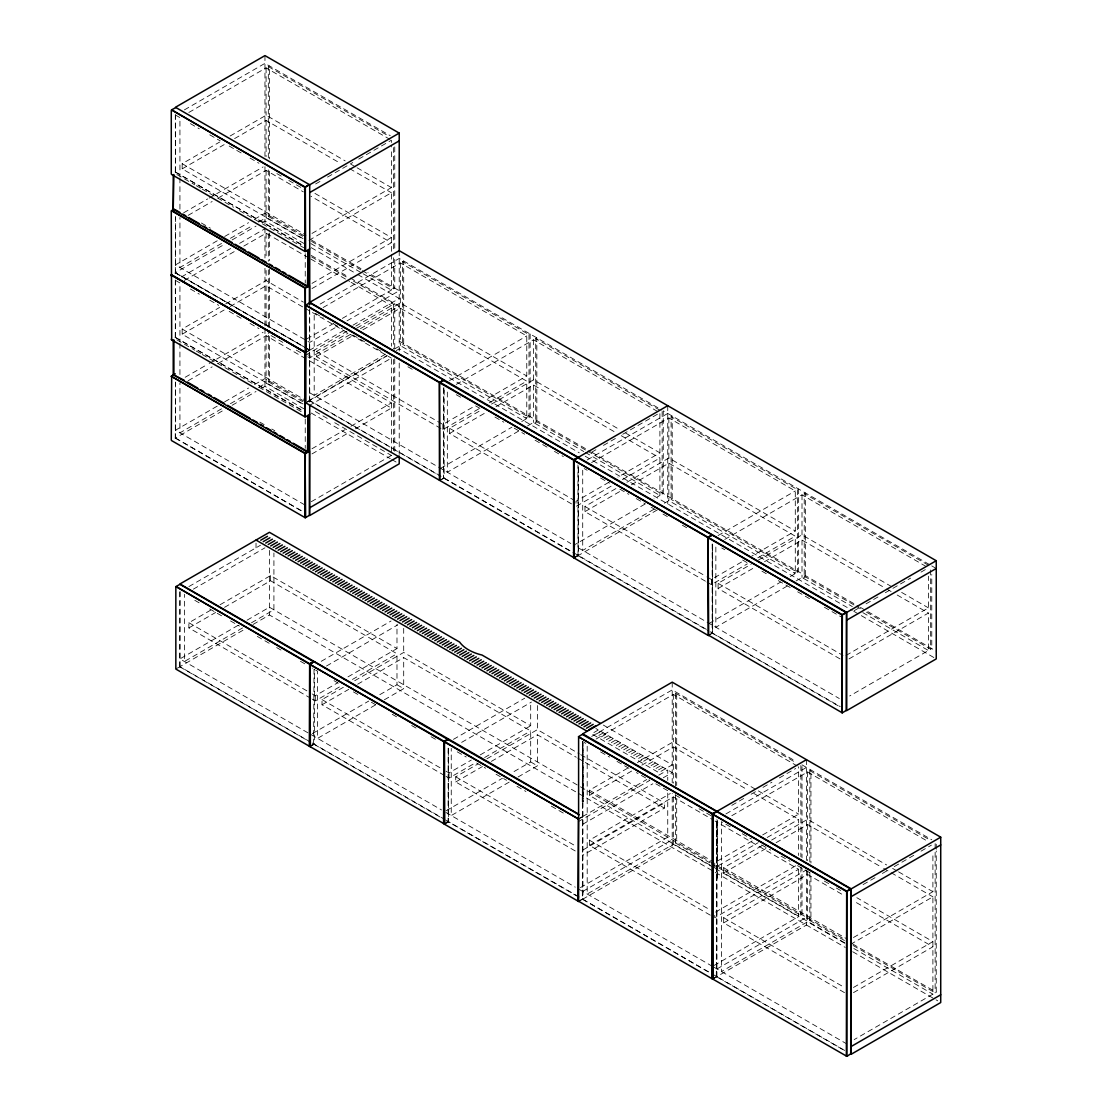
<?xml version="1.0" encoding="UTF-8"?>
<svg xmlns="http://www.w3.org/2000/svg" width="1112" height="1112" viewBox="0 0 1112 1112"><rect width="100%" height="100%" fill="white"/><g stroke="black" fill="none" stroke-linecap="round" stroke-linejoin="round"><path stroke-width="0.75" stroke-dasharray="5 3.75" d="M582.257 801.794L582.521 741.426L582.34 899.024L578.462 901.332M716.517 879.3L716.781 820.475L716.295 976.767M309.887 400.181L305.911 402.919M717.129 976.364L713.167 979.102M175.307 171.512L175.626 116.162M175.307 272.287L175.626 216.923M175.237 337.548L175.626 281.517M175.237 438.323L175.626 382.292M310.387 746.555L314.362 743.817L314.362 669.118M440.171 480.426L444.147 477.687L444.147 387.476M574.431 557.946L578.393 555.208L578.393 466.734M578.907 901.582L582.869 898.843L582.869 741.44L583.161 801.794L582.896 742.955M708.692 635.452L712.653 632.714L712.653 544.241M309.442 349.543L309.72 350.669M309.942 746.305L313.918 743.567M448.164 821.073L444.202 823.811M716.684 976.1L716.809 820.684M309.442 349.724L304.549 347.361M443.813 387.476L443.382 478.021L443.688 387.226M175.015 273.413L175.918 272.899M309.053 350.21L304.716 347.069M577.726 555.083L573.987 557.682M582.424 816.945L578.615 819.071M313.612 744.15L314.029 669.118M184.411 109.866L264.962 63.356L390.27 135.692M188.845 112.465L266.088 67.874L389.909 139.361M268.326 157.876L268.326 66.581L269.438 65.942L269.438 158.946M303.006 238.621L182.173 168.857L182.173 163.686L219.634 142.058M230.128 135.998L266.088 115.245L345.151 160.892M182.173 168.857L224.137 144.629M234.618 138.583L266.088 120.416L340.675 163.478M183.675 212.781L207.652 198.937M209.153 198.075L263.085 166.925M188.164 215.353L212.142 201.508M218.133 198.047L266.088 170.358L303.381 191.889M217.229 240.776L175.46 264.892L309.72 342.399L336.575 326.9M224.694 236.467L248.56 222.678M254.523 219.245L264.962 213.212L303.757 235.605M315.641 183.953L321.59 180.519M327.526 177.086L352.782 162.519M358.717 159.085L391.396 140.223L391.396 146.979M221.524 243.458L179.935 267.464L179.935 217.521M230.434 238.315L252.716 225.444M258.665 222.025L266.088 217.73L303.381 239.261M268.326 169.927L268.326 216.437L269.438 215.797L269.438 169.288M175.46 216.659L175.46 272.635L224.694 244.209M232.144 239.914L256.024 226.125M261.987 222.678L264.962 220.968L303.757 243.361M181.437 276.944L230.657 248.518M239.608 243.361L264.962 228.711M184.397 280.405L236.383 250.381M243.806 246.1L266.088 233.228L309.344 258.206M311.972 233.437L391.396 187.58L391.396 148.674M308.983 240.331L391.396 192.751L391.396 252.855M303.006 403.976L182.173 334.212L182.173 329.055L219.634 307.426M225.625 303.965L266.088 280.599L303.381 302.13M182.173 334.212L224.137 309.998M230.128 306.537L266.088 285.77L303.381 307.301M311.972 283.393L391.396 237.537L313.82 192.751M311.972 288.564L391.396 242.708L310.846 196.198M185.176 377.274L207.652 364.291M209.153 363.429L263.085 332.293M320.159 304.076L399.222 258.429L661.779 410.008M188.164 380.707L212.142 366.863M218.133 363.402L266.088 335.727L306.37 358.981M323.105 307.537L400.348 262.946L526.768 335.935L526.768 375.981L484.818 400.209M402.586 261.654L403.698 261.014L403.698 343.691L402.586 344.331L402.586 261.654L529.006 334.642L530.132 334.003L530.132 416.68L529.006 417.334L402.586 344.331M306.731 338.951L333.461 323.522M342.385 318.38L391.396 290.079L391.396 254.551M362.303 270.702L393.634 288.786L394.746 288.133L394.746 257.136M347.013 320.868L399.222 290.719L367.905 272.635M305.466 352.421L309.497 350.085M344.025 330.347L309.72 350.155L175.46 272.635M352.977 325.177L399.222 298.475L357.452 274.358M306.981 351.92L309.664 350.377M217.229 406.13L175.46 430.247L305.244 505.182M224.694 401.821L248.56 388.046M254.523 384.599L264.962 378.567L303.757 400.959M305.244 355.312L346.833 331.306M355.743 326.163L391.396 305.578L391.396 346.18M353.352 281.03L393.634 304.285L394.746 303.645L394.746 348.431M478.827 408.841L442.854 429.593L316.433 356.604L316.433 351.448L347.903 333.28M356.896 328.082L400.348 302.992L526.768 375.981M221.524 408.827L179.935 432.832L179.935 382.875M230.434 403.67L252.716 390.812M258.665 387.379L266.088 383.098L303.381 404.629M268.326 335.296L268.326 381.805L269.438 381.152L269.438 334.642L282.865 342.399M350.002 334.642L309.72 357.897L306.731 356.174M360.441 328.624L399.222 306.231L350.002 277.805M175.46 382.014L175.46 438.003L223.206 410.439M232.144 405.268L256.024 391.493M261.987 388.046L264.962 386.323L303.757 408.716M316.433 356.604L353.894 334.976M362.887 329.791L400.348 308.163L526.768 381.152L526.768 418.612L520.833 422.046M385.489 354.2L314.196 395.372L314.196 312.68L323.119 317.837M394.399 349.057L400.348 345.623L526.768 418.612M308.983 400.528L386.893 355.548M305.758 402.641L310.109 400.57M387.296 355.743L309.72 400.528L708.983 630.851M396.247 350.586L399.222 348.862L579.241 452.779M308.983 405.699L391.396 358.12L391.396 455.433L311.193 501.748M311.972 448.748L344.942 429.718M350.933 426.257L391.396 402.905L307.857 354.672M311.972 453.918L349.432 432.29M355.437 428.829L391.396 408.076L307.857 359.843M449.54 380.526L526.768 335.935M456.24 384.404L533.482 339.813L658.415 411.94M535.72 338.521L536.832 337.881L536.832 420.558L535.72 421.198L535.72 338.521L660.653 410.648M316.433 351.448L442.854 424.437L474.324 406.269M489.308 402.78L526.768 381.152M571.54 503.889L449.568 433.471L449.568 428.315L481.037 410.147M491.532 404.087L533.482 379.859L619.745 429.663M449.568 433.471L485.527 412.719M496.022 406.658L533.482 385.03L615.283 432.262M188.887 586.566L260.5 545.227M193.363 589.151L264.962 547.813M525.656 417.973L527.894 416.68M440.616 468.36L511.909 427.189M518.623 431.067L447.33 472.239L447.33 389.547M527.547 425.924L533.482 422.49L583.828 451.555M310.86 698.322L188.887 627.905L188.887 622.734L211.169 609.876M220.079 604.733L270.563 575.585L396.984 648.574L396.984 624.457M534.594 423.144L536.832 421.851M439.726 480.175L444.369 478.077M188.887 627.905L215.617 612.476M224.527 607.333L270.563 580.756L396.984 653.745L396.984 684.756L377.677 695.903M238.121 625.319L179.935 658.916L441.547 809.953M247.072 620.162L269.438 607.235L845.259 939.682M242.597 627.905L184.411 661.501L184.411 594.322M251.548 622.734L273.913 609.821L273.913 552.984M175.974 668.771L180.325 666.7M310.693 742.149L179.935 666.658L244.084 629.628M253.036 624.457L269.438 614.992L845.259 947.424M591.584 452.25L597.519 448.817M603.468 445.398L616.826 437.669M622.776 434.25L659.902 412.802L659.902 452.848L617.952 477.076M587.192 459.965L667.742 413.455M591.626 462.564L668.854 417.973L795.288 490.962L795.288 531.008L751.823 556.097M671.092 416.68L672.218 416.041L672.218 498.718L671.092 499.357L671.092 416.68L797.526 489.669L798.638 489.03L798.638 571.707L797.526 572.346L671.092 499.357M608.959 482.26L576.002 501.303L576.002 506.46L613.463 484.832M622.442 479.647L659.902 458.019L659.902 495.479L653.967 498.913M705.425 581.187L584.954 511.631L584.954 506.46L616.409 488.293M626.904 482.247L668.854 458.019L795.288 531.008M321.243 661.306L391.049 620.996M584.954 511.631L620.913 490.865M631.394 484.818L668.854 463.19L795.288 536.179L795.288 573.639L789.339 577.072M326.469 666.032L397.762 624.875M645.057 504.056L573.764 545.227L839.296 698.531M587.553 451.125L662.14 494.201L663.266 493.547L663.266 410.87L930.285 565.035M312.347 694.013L315.321 695.737L337.589 682.865M347.986 676.874L396.984 648.574M312.347 699.184L315.321 700.894L342.037 685.465M352.435 679.46L396.984 653.745M444.536 775.495L322.021 704.772L322.021 699.601L344.303 686.743M354.7 680.739L403.698 652.452L530.688 725.761L530.688 701.644M654.009 509.226L582.716 550.384L582.716 467.707M664.406 503.222L668.854 500.65L795.288 573.639M574.265 557.654L578.615 555.597M657.303 509.908L578.24 555.555L578.24 465.122M322.021 704.772L348.751 689.343M357.661 684.2L403.698 657.623L530.688 730.932L530.688 761.942L511.381 773.09M312.319 733.628L368.767 701.047M375.481 704.925L317.559 738.368L317.559 671.189L312.18 668.09M384.391 699.768L403.698 688.62L403.698 657.623M310.234 746.277L314.585 744.206M718.046 535.553L795.288 490.962M724.76 539.431L802.002 494.84L926.935 566.967M804.226 493.547L805.352 492.894L805.352 575.585L804.226 576.224L804.226 493.547L929.173 565.674M706.912 576.878L711.374 579.463L744.331 560.42M706.912 582.049L711.374 584.62L747.333 563.867M757.828 557.807L795.288 536.179M840.046 658.916L718.088 588.498L718.088 583.327L751.045 564.298M758.537 559.975L802.002 534.886L892.727 587.275M453.446 739.355L524.739 698.197M718.088 588.498L754.047 567.732M764.542 561.685L802.002 540.057L885.291 588.137M461.647 742.371L531.453 702.061M794.163 573L796.4 571.707M446.023 771.2L449.012 772.923L471.293 760.066M480.203 754.909L530.688 725.761M709.136 623.387L780.429 582.215M446.023 776.357L449.012 778.094L474.254 763.513M484.651 757.508L530.688 730.932M575.238 850.958L455.725 781.958L455.725 776.802L477.993 763.93M486.903 758.787L537.402 729.639L579.227 753.797M787.143 586.093L715.85 627.251L715.85 544.574M796.053 580.95L802.002 577.517L852.348 606.582M803.114 578.17L805.352 576.878M708.233 635.202L712.875 633.103M455.725 781.958L482.455 766.529M491.365 761.386L537.402 734.81L576.238 757.23M446.023 810.815L502.457 778.233M593.891 732.544L600.605 728.666M509.171 782.111L451.25 815.555L451.25 748.376M518.095 776.968L537.402 765.821L537.402 734.81M591.653 736.422L672.218 689.913L796.025 761.4M596.38 733.989L603.093 730.111M444.48 823.783L448.845 821.726M444.647 824.075L448.678 822.004L579.046 897.273M598.868 735.421L605.581 731.543M596.101 739.035L673.33 694.43L797.151 765.918M675.568 786.156L675.568 693.151L676.694 692.498L676.694 785.517M601.356 736.853L608.069 732.975M603.844 738.285L610.558 734.42M606.332 739.73L613.046 735.852M608.82 741.162L615.534 737.284M611.308 742.594L618.008 738.716M613.782 744.025L620.496 740.161M616.27 745.471L622.984 741.593M854.155 610.71L860.09 607.277M866.039 603.844L879.411 596.129M885.347 592.696L910.603 578.115M921 572.124L925.448 569.539M618.758 746.903L625.472 743.024M621.247 748.334L627.96 744.456M623.735 749.78L630.448 745.902M626.223 751.212L632.937 747.333M628.711 752.643L635.411 748.765M631.185 754.075L637.899 750.197M633.673 755.521L640.387 751.642M636.161 756.952L642.875 753.074M638.649 758.384L645.363 754.506M641.137 759.816L647.851 755.952M710.248 865.178L589.416 795.414L589.416 790.257L628.377 767.753M637.371 762.568L673.33 741.801L756.869 790.034M643.626 761.261L650.339 757.383M589.416 795.414L632.881 770.338M641.86 765.139L673.33 746.972L747.917 790.034M648.588 764.125L655.302 760.247M651.076 765.556L657.79 761.692M846.01 655.454L928.423 607.875L928.423 576.169M653.564 767.002L660.278 763.124M656.052 768.434L662.766 764.556M849.012 658.902L928.423 613.046L928.423 650.506L849.693 695.959M658.54 769.865L665.254 765.987M578.462 818.779L582.34 816.694M582.716 816.514L646.85 779.484M578.24 821.685L649.839 780.346L636.411 772.59M658.79 775.175L667.742 770.018L667.742 780.346M582.716 824.27L652.827 783.793M663.266 777.761L672.218 772.59L595.851 728.513M710.248 915.134L589.416 845.37L589.416 840.199L670.341 793.495M589.416 845.37L673.33 796.929L713.612 820.183M582.716 850.11L664.378 802.961L664.378 808.118L582.716 855.281M866.512 612.184L930.661 649.213L931.773 648.574L931.773 574.501M582.716 891.449L672.218 839.768M731.793 805.366L745.165 797.651M751.114 794.218L757.05 790.799M762.985 787.365L771.909 782.222M779.331 777.927L795.664 768.503M713.612 867.555L673.33 844.3L587.192 894.034L587.192 744.178L584.203 742.455M675.568 794.774L675.568 843.007L676.694 842.354L676.694 795.844M725.914 813.928L806.464 767.433M582.716 741.593L582.716 899.205L672.218 847.525L672.218 793.273M731.835 815.68L807.59 771.95L926.935 840.853M809.828 861.953L809.828 770.658L810.94 770.018L810.94 863.023M752.185 840.964L714.724 862.592L714.724 867.763L758.176 842.674M762.679 834.917L798.638 814.151L798.638 766.78M767.169 837.489L798.638 819.322L798.638 855.489M844.508 942.698L723.676 872.934L723.676 867.763L762.637 845.273M771.631 840.074L807.59 819.322L886.653 864.969M723.676 872.934L767.127 847.844M776.12 842.66L807.59 824.492L882.177 867.555M795.636 865.831L714.724 912.549L714.724 917.72L798.638 869.278L715.099 821.045M844.508 992.641L723.676 922.89L723.676 917.72L806.089 870.14M723.676 922.89L807.59 874.435L844.884 895.966M713.973 965.522L798.638 916.635L798.638 865.831M711.374 863.676L800.876 915.343L802.002 914.703L802.002 868.194M716.962 968.955L806.464 917.289M863.093 884.596L876.451 876.881M882.4 873.448L888.335 870.015M894.284 866.596L915.079 854.586M921.014 851.153L931.411 845.148M844.884 943.337L807.59 921.806L721.438 971.54L721.438 821.685L731.877 827.717M809.828 872.281L809.828 920.514L810.94 919.874L810.94 875.088M712.709 978.838L716.462 976.683M713 978.81L806.464 925.045L806.464 870.779M853.474 937.513L932.898 891.657L932.898 852.751M850.485 944.408L932.898 896.828L932.898 994.156L854.169 1039.609M853.474 987.47L932.898 941.614L856.81 897.69M853.474 992.641L932.898 946.785L853.835 901.137M853.085 945.492L935.136 992.863L936.248 992.21L936.248 850.972M175.07 171.901L303.59 245.655M175.07 272.676L303.215 346.207M175.07 337.27L303.59 411.009M175.07 438.031L175.849 438.031M578.004 555.875L577.948 464.927M582.327 899.233L583.091 899.233M175.543 172.138L303.27 245.849M175.543 272.913L303.062 346.485M175.543 337.506L303.27 411.204M309.803 400.807L440.31 476.117M444.063 478.313L574.57 553.623M578.309 555.833L708.817 631.143M175.543 438.267L303.062 511.854M712.57 633.34L840.088 706.926M180.019 666.936L310.526 742.246M314.279 744.442L444.786 819.766M582.785 899.469L713.292 974.779M717.045 976.989L844.564 1050.562M268.326 66.581L389.158 136.345M351.114 164.34L355.59 166.911M357.077 167.773L391.396 187.58M349.627 168.635L391.396 192.751M175.46 115.022L179.935 117.608L179.935 176.182M190.388 123.64L199.326 128.811M209.779 134.83L220.218 140.863M229.169 146.033L242.597 153.776M250.047 158.085L258.999 163.255M276.902 173.597L282.865 177.03M288.842 180.478L305.244 189.957M931.773 565.897L936.248 568.482M182.173 163.686L305.995 235.174M311.207 239.914L361.928 269.187M268.326 216.437L302.631 236.244M311.582 241.415L360.816 269.841M310.846 243.57L361.553 272.857M363.054 273.719L391.396 290.079M311.207 247.656L355.965 273.496M625.695 433.096L659.902 452.848M901.651 592.418L928.423 607.875M176.877 174.501L194.781 184.828M196.268 185.69L200.744 188.275M202.245 189.137L233.562 207.221M239.539 210.668L303.673 247.698M311.207 255.412L348.501 276.944M311.582 256.914L347.389 277.583M621.233 435.695L659.902 458.019M886.778 588.999L891.24 591.584M897.189 595.017L928.423 613.046M310.846 259.068L349.627 281.461M351.114 282.323L391.396 305.578M201.383 223.012L210.376 228.196M399.222 341.106L590.389 451.472M591.876 452.334L858.895 606.499M860.382 607.36L866.331 610.794M867.819 611.642L936.248 651.159M535.72 421.198L586.066 450.277M804.226 576.224L854.586 605.289M856.073 606.151L860.549 608.737M585.315 452.417L659.902 495.479M862.787 612.615L928.423 650.506M585.232 456.254L852.251 610.405M853.752 611.28L936.248 658.902M333.53 323.842L342.454 328.999M352.865 335.018L366.251 342.746M376.662 348.751L382.611 352.184M407.895 366.779L413.845 370.213M456.254 394.704L462.203 398.138M475.588 405.866L481.538 409.299M494.923 417.028L503.847 422.185M514.258 428.19L524.683 434.208M535.094 440.213L546.993 447.08M554.429 451.375L563.353 456.532M584.203 468.569L587.178 470.279M600.563 478.007L609.487 483.164M619.898 489.183L628.822 494.326M636.259 498.621L645.182 503.778M651.132 507.211L657.081 510.644M663.03 514.078L668.979 517.511M682.365 525.239L688.314 528.673M721.799 548.007L724.774 549.731M742.621 560.031L747.083 562.602M761.956 571.193L767.905 574.626M778.317 580.645L790.215 587.511M797.651 591.806L811.037 599.535M824.423 607.263L840.783 616.701M304.869 308.163L391.396 358.12M449.568 428.315L574.515 500.442M584.954 506.46L705.425 576.016M718.088 583.327L843.021 655.468M175.46 280.391L179.935 282.976L179.935 341.537M190.388 288.995L199.326 294.166M209.779 300.198L218.73 305.369M229.169 311.388L242.597 319.144M250.047 323.453L258.999 328.624M296.292 350.155L302.255 353.588M309.72 392.786L570.79 543.504M710.234 631.769L840.241 706.634M182.173 329.055L305.995 400.528M268.326 381.805L302.631 401.613M315.321 411.51L328.735 419.266M334.712 422.713L391.396 455.433M311.207 413.025L390.27 458.672M391.772 459.534L397.735 462.981M176.877 339.855L194.781 350.197M196.268 351.058L200.744 353.644M202.245 354.506L252.966 383.779M258.929 387.226L303.673 413.066M259.819 422.115L265.824 425.576M271.815 429.037L274.803 430.761M802.002 764.847L931.773 839.768M675.568 693.151L796.4 762.901M809.828 770.658L929.159 839.56M175.46 438.003L303.757 512.062M758.356 790.896L798.638 814.151M892.616 868.416L897.092 870.988M898.579 871.85L932.898 891.657M753.88 793.481L798.638 819.322M883.665 868.416L889.642 871.85M891.129 872.712L932.898 896.828M603.329 725.066L672.218 764.847L658.79 772.59L589.972 732.864M600.605 751.921L609.557 757.091M617.021 761.4L628.947 768.295M655.802 783.793L669.229 791.549M675.192 794.983L681.169 798.43M699.059 808.771L710.999 815.652M742.329 833.75L751.281 838.907M761.72 844.939L770.672 850.11M781.111 856.143L790.062 861.3M797.526 865.609L810.94 873.365M824.367 881.107L830.344 884.554M836.307 888.001L842.27 891.449M580.728 754.659L664.378 802.961M577.74 758.092L664.378 808.118M589.416 790.257L713.237 861.731M723.676 867.763L847.497 939.251M852.709 943.991L936.248 992.21M675.568 843.007L709.887 862.815M809.828 920.514L845.634 941.183M396.984 684.756L403.698 688.62M530.688 761.942L537.402 765.821M715.099 868.416L798.638 916.635M853.835 948.508L932.898 994.156M852.709 951.733L937.75 1000.828M194.822 600.327L200.772 603.76M209.695 608.917L223.081 616.646M230.518 620.941L239.441 626.084M257.289 636.398L270.675 644.126M276.624 647.559L282.573 650.993M300.435 661.292L304.896 663.878M333.989 680.669L338.465 683.255M353.407 691.886L357.883 694.472M371.338 702.228L377.315 705.689M392.244 714.307L398.221 717.754M411.676 725.524L417.639 728.972M431.095 736.742L437.072 740.189M457.227 751.823L466.192 756.994M476.645 763.041L485.61 768.211M496.063 774.244L506.53 780.29M516.983 786.323L525.948 791.494M551.343 806.158L564.785 813.928M589.416 840.199L710.248 909.963M723.676 917.72L844.508 987.484M188.887 622.734L310.86 693.151M322.021 699.601L444.536 770.338M455.725 776.802L575.238 845.801M445.884 812.455L575.251 887.14M712.486 966.384L578.24 888.863L667.742 837.197L667.742 790.688M713.987 967.245L846.746 1043.89M312.194 743.024L444.953 819.474M445.954 820.239L579.199 896.995M582.716 899.205L845.259 1050.784M712.403 633.34L712.333 544.241M716.879 976.989L716.962 819.099M309.636 400.807L309.442 309.748M179.852 666.936L179.783 591.612M717.171 820.656L717.407 879.3L717.143 820.475M936.248 849.248L936.248 842.354L935.136 843.007L935.136 992.863M930.661 569.983L930.661 649.213M807.59 771.95L807.59 819.322M807.59 824.492L807.59 860.66M807.59 870.988L807.59 921.806M806.464 759.677L806.464 860.438M802.002 494.84L802.002 534.886M802.002 540.057L802.002 577.517M802.002 766.571L802.002 857.866M800.876 765.487L800.876 856.782M800.876 867.124L800.876 915.343M797.526 489.669L797.526 572.346M712.208 543.976L712.125 632.895M711.374 579.463L711.374 584.62M673.33 694.43L673.33 741.801M673.33 746.972L673.33 783.14M673.33 796.929L673.33 844.3M672.218 682.17L672.218 782.931M668.854 417.973L668.854 458.019M668.854 463.19L668.854 500.65M667.742 405.699L667.742 503.889M662.14 411.51L662.14 494.201M537.402 705.522L537.402 729.639M533.482 339.813L533.482 379.859M533.482 385.03L533.482 422.49M529.006 334.642L529.006 417.334M449.012 772.923L449.012 778.094M448.622 748.376L448.539 821.963L448.289 748.376M448.164 748.112L448.08 821.518M442.854 424.437L442.854 429.593M403.698 628.336L403.698 652.452M400.348 262.946L400.348 302.992M400.348 308.163L400.348 345.623M399.222 250.673L399.222 351.017M399.222 363.068L399.222 454.363M394.746 146.895L394.746 250.242M394.746 358.759L394.746 453.501M393.634 147.535L393.634 250.895M393.634 257.775L393.634 288.786M393.634 304.285L393.634 349.071M393.634 359.412L393.634 450.707M315.321 695.737L315.321 700.894M309.72 309.664L309.72 402.197M305.244 253.689L305.244 282.976M305.244 419.057L305.244 448.331M270.563 575.585L270.563 580.756M269.438 233.02L269.438 260.583M269.438 269.187L269.438 332.933M269.438 550.398L269.438 614.992M268.326 233.659L268.326 261.223M268.326 269.841L268.326 333.572M266.088 67.874L266.088 115.245M266.088 120.416L266.088 156.583M266.088 170.358L266.088 217.73M266.088 233.228L266.088 258.61M266.088 270.452L266.088 280.599M266.088 285.77L266.088 327.109M266.088 335.727L266.088 383.098M264.962 55.6L264.962 156.361M264.962 166.703L264.962 257.998M264.962 268.326L264.962 326.9M264.962 328.624L264.962 386.323M256.024 543.156L256.024 547.813M179.935 177.892L179.935 210.627M179.935 343.26L179.935 375.995M180.102 591.612L179.935 666.658M175.307 114.592L175.46 173.597M175.307 279.96L175.46 338.951"/><path stroke-width="1.5" d="M305.633 251.409L305.327 187.094L171.665 110.06M305.327 352.323L305.327 287.869L171.665 210.821M179.713 584.439L175.974 586.608L309.803 663.808L310.387 746.555M309.497 302.811L305.605 305.272L439.115 382.417L443.813 380.54L443.313 379.804M448.289 739.688L579.199 814.818M444.369 823.728L444.063 741.315L309.998 664.503M582.549 734.518L716.462 811.385M712.264 978.838L578.393 901.109M842.048 712.709L708.177 634.98M712.097 978.741L712.57 813.664L578.518 736.839M841.881 712.611L842.354 614.714L708.302 537.888M712.403 813.664L712.347 978.824L846.885 1056.344L846.83 891.171L712.778 814.359M305.161 187.094L304.855 251.409M305.161 287.869L305.633 352.184M305.161 352.462L304.855 416.778M309.275 450.652L305.077 453.849L305.633 517.539M309.636 663.808L309.331 746.208M309.942 302.811L443.466 379.901L439.337 382.792L439.421 480.217M443.897 741.315L443.591 823.728M577.948 457.796L573.597 460.312L573.597 557.459L574.431 558.196M578.462 818.779L577.851 901.234M574.042 460.382L707.788 537.152L708.163 635.188M842.187 614.714L842.187 712.75M846.663 891.171L846.357 1056.261M171.276 110.463L171.276 173.847M171.276 211.238L171.665 339.869L171.276 339.202M171.276 275.832L171.276 274.608M171.276 376.593L171.665 375.925L171.276 439.977M850.944 1053.62L846.969 1056.358M175.835 586.747L175.835 669.077L309.497 746.305M309.358 515.329L309.442 450.888M439.782 382.862L573.681 459.687M309.275 286.326L304.855 288.105L171.665 210.571M309.275 451.694L304.855 453.46L171.359 376.329L305.161 453.223M309.72 248.866L305.466 251.507M309.72 414.234L305.633 416.778M171.665 109.796L304.855 187.33L309.275 184.522M171.359 210.807L174.306 209.042M171.498 274.733L304.855 352.184M305.911 402.919L439.282 480.175M176.141 586.51L309.331 664.045L313.973 661.946L180.158 584.439M440.171 382.389L573.375 459.923L577.865 457.546M305.327 517.692L309.219 515.481M310.387 746.819L309.581 746.291M574.265 557.654L574.126 460.132M444.48 741.621L444.647 824.075M447.941 739.494L314.418 661.946M708.608 537.582L841.881 614.95L846.385 612.74L712.709 535.345M711.986 535.372L707.927 537.193M846.162 612.517L842.354 614.714M716.684 811.968L712.57 813.664M850.944 889.475L846.83 891.171M305.842 304.952L305.842 403.1M846.162 710.554L846.385 612.573M171.498 109.893L175.918 107.53M173.222 174.89L173.222 209.334L173.903 174.501M309.497 184.731L305.327 187.094M399.222 133.106L264.962 55.6L175.46 107.28L309.72 184.787L399.222 133.106L399.222 251.103M309.72 192.543L399.222 140.863M309.275 285.297L305.327 287.869M173.222 340.244L173.222 374.702L184.342 380.332M171.498 376.023L175.307 373.827M309.72 507.767L399.222 456.087L399.222 463.843L309.72 515.509L309.72 405.644M260.736 540.21L267.45 536.332M263.224 541.641L269.938 537.763M265.712 543.073L272.426 539.195M268.2 544.505L274.914 540.627M270.689 545.95L277.402 542.072M273.177 547.382L279.89 543.504M275.665 548.814L282.378 544.936M278.139 550.245L284.853 546.381M280.627 551.691L287.341 547.813M283.115 553.123L289.829 549.245M285.603 554.554L292.317 550.676M288.091 555.986L294.805 552.122M290.579 557.432L297.293 553.554M293.068 558.863L299.781 554.985M295.556 560.295L302.255 556.417M298.03 561.741L304.744 557.863M300.518 563.172L307.232 559.294M303.006 564.604L309.72 560.726M305.494 566.036L312.208 562.158M307.982 567.481L314.696 563.603M310.47 568.913L317.184 565.035M312.958 570.345L319.672 566.467M315.433 571.776L322.146 567.912M317.921 573.222L324.635 569.344M320.409 574.654L327.123 570.776M322.897 576.085L329.611 572.207M325.385 577.517L332.099 573.653M327.873 578.963L334.587 575.085M330.361 580.394L337.075 576.516M332.849 581.826L339.549 577.948M335.324 583.272L342.037 579.394M337.812 584.703L344.525 580.825M340.3 586.135L347.013 582.257M342.788 587.567L349.502 583.703M345.276 589.012L351.99 585.134M347.764 590.444L354.478 586.566M578.24 457.38L667.742 405.699M574.265 459.993L577.559 457.31M350.252 591.876L356.966 587.998M352.726 593.308L359.44 589.443M355.214 594.753L361.928 590.875M357.703 596.185L364.416 592.307M360.191 597.617L366.904 593.738M362.679 599.048L369.392 595.184M365.167 600.494L371.881 596.616M367.655 601.926L374.369 598.048M370.143 603.357L376.843 599.479M372.617 604.803L379.331 600.925M375.105 606.235L381.819 602.356M377.593 607.666L384.307 603.788M380.082 609.098L386.795 605.234M382.57 610.544L389.283 606.665M385.058 611.975L391.772 608.097M387.546 613.407L394.26 609.529M390.02 614.839L396.734 610.974M310.109 664.045L313.834 661.668M392.508 616.284L399.222 612.406M394.996 617.716L401.71 613.838M397.484 619.148L404.198 615.27M399.972 620.579L406.686 616.715M402.461 622.025L409.174 618.147M404.949 623.457L411.662 619.579M407.437 624.888L414.137 621.01M409.911 626.334L416.625 622.456M412.399 627.766L419.113 623.888M414.887 629.197L421.601 625.319M417.375 630.629L424.089 626.765M419.863 632.075L426.577 628.197M422.351 633.506L429.065 629.628M424.84 634.938L431.553 631.06M427.314 636.37L434.027 632.506M429.802 637.815L436.516 633.937M432.29 639.247L439.004 635.369M434.778 640.679L441.492 636.801M437.266 642.11L443.98 638.246M439.754 643.556L446.468 639.678M442.242 644.988L448.956 641.11M444.717 646.419L451.43 642.541M447.205 647.865L453.918 643.987M449.693 649.297L456.406 645.419M452.181 650.728L458.895 646.85M454.669 652.16L461.383 648.296M457.157 653.606L463.871 649.728M459.645 655.037L466.359 651.159M462.133 656.469L468.833 652.591M464.607 657.901L471.321 654.037M467.096 659.346L473.809 655.468M469.584 660.778L476.297 656.9M472.072 662.21L478.785 658.332M474.56 663.642L481.274 659.777M477.048 665.087L483.762 661.209M479.536 666.519L486.25 662.641M482.01 667.951L488.724 664.072M484.498 669.396L491.212 665.518M486.986 670.828L493.7 666.95M489.475 672.26L496.188 668.381M491.963 673.691L498.676 669.827M494.451 675.137L501.164 671.259M496.939 676.569L503.653 672.69M499.427 678L506.127 674.122M501.901 679.432L508.615 675.568M504.389 680.878L511.103 677M506.877 682.309L513.591 678.431M509.365 683.741L516.079 679.863M511.854 685.173L518.567 681.308M514.342 686.618L521.055 682.74M516.83 688.05L523.543 684.172M519.304 689.482L526.018 685.604M521.792 690.927L528.506 687.049M524.28 692.359L530.994 688.481M526.768 693.791L533.482 689.913M529.256 695.222L535.97 691.358M531.745 696.668L538.458 692.79M534.233 698.1L540.946 694.222M536.721 699.531L543.42 695.653M539.195 700.963L545.909 697.099M541.683 702.409L548.397 698.531M544.171 703.84L550.885 699.962M546.659 705.272L553.373 701.394M549.147 706.718L555.861 702.84M551.635 708.149L558.349 704.271M554.123 709.581L560.837 705.703M556.598 711.013L563.311 707.135M559.086 712.458L565.799 708.58M561.574 713.89L568.288 710.012M564.062 715.322L570.776 711.444M566.55 716.753L573.264 712.889M569.038 718.199L575.752 714.321M571.526 719.631L578.24 715.753M574.014 721.062L580.714 717.184M576.489 722.494L583.202 718.63M578.977 723.94L585.69 720.062M581.465 725.371L588.178 721.493M583.953 726.803L590.667 722.925M586.441 728.249L593.155 724.371M588.929 729.681L595.643 725.802M846.746 612.392L936.248 560.726L936.248 658.902L846.746 710.582L846.746 612.392L309.72 302.353L399.222 250.673L936.248 560.726M846.746 620.148L936.248 568.482M842.493 712.709L846.162 710.471M716.962 811.357L806.464 759.677M851.222 888.863L940.724 837.183L940.724 1002.551L851.222 1054.232L851.222 888.863L582.716 733.837L672.218 682.17L940.724 837.183M851.222 896.619L940.724 844.939M851.222 1046.475L940.724 994.795M305.633 352.699L171.359 275.039M443.591 380.415L577.726 457.407M313.806 662.043L314.585 662.043M309.803 663.808L313.612 661.515M444.063 741.315L447.858 739.035M582.327 734.393L578.601 736.603L578.601 901.61M578.615 819.071L444.341 741.926M305.383 352.268L171.498 275.192M304.855 517.539L305.327 453.223M444.119 823.797L310.234 746.722M578.379 901.318L444.48 824.242M439.421 382.18L305.842 305.049M707.621 635.105L574.265 558.113M448.845 739.563L448.08 739.188M578.157 818.835L444.564 741.607M171.498 174.417L305.022 251.507M175.39 209.807L179.866 212.392M182.855 214.116L185.829 215.839M188.818 217.563L199.256 223.581M203.732 226.167L206.721 227.89M209.695 229.614L232.074 242.541M235.063 244.265L245.502 250.283M248.49 252.007L258.929 258.04M261.904 259.763L266.38 262.349M269.368 264.072L272.357 265.796M275.331 267.505L279.807 270.091M282.795 271.815L285.784 273.538M288.759 275.262L308.149 286.465L308.149 250.283L307.482 286.84L173.222 209.334M711.986 534.928L578.393 458.061M440.005 480.592L573.903 557.668L573.848 459.687M171.498 339.785L305.022 416.875L305.327 352.462M187.33 382.055L197.769 388.088M200.744 389.812L203.732 391.535M208.208 394.121L211.197 395.844M214.171 397.568L224.624 403.587M227.599 405.31L249.978 418.237M252.966 419.961L257.442 422.532M260.416 424.256L263.405 425.979M266.38 427.703L270.855 430.288M273.844 432.012L276.832 433.736M279.807 435.459L284.283 438.045M287.271 439.768L290.26 441.492M293.234 443.215L308.149 451.82L308.149 415.652L307.482 452.209L173.222 374.702M171.498 440.547L305.161 517.692M600.327 723.342L482.01 655.037A41.144 23.755 0 0 1 459.645 642.11L269.438 532.314L179.935 583.981L578.198 813.914M256.024 540.057L586.955 731.126M717.184 811.802L850.638 888.974M574.126 460.298L707.621 537.43L712.125 535.067M708.692 635.716L708.094 537.193M850.555 888.808L846.357 891.407L712.861 814.276L713.167 979.352M578.601 736.769L712.097 813.901L716.601 811.524M850.722 1053.745L850.861 889.044M313.528 661.432L314.362 662.182M310.081 664.42L443.591 741.551L448.622 739.688M439.865 480.453L439.587 382.18M310.081 664.253L310.081 746.583M309.72 184.787L309.72 304.507M309.442 285.534L309.442 304.883M173.903 339.855L173.903 374.313"/></g></svg>
